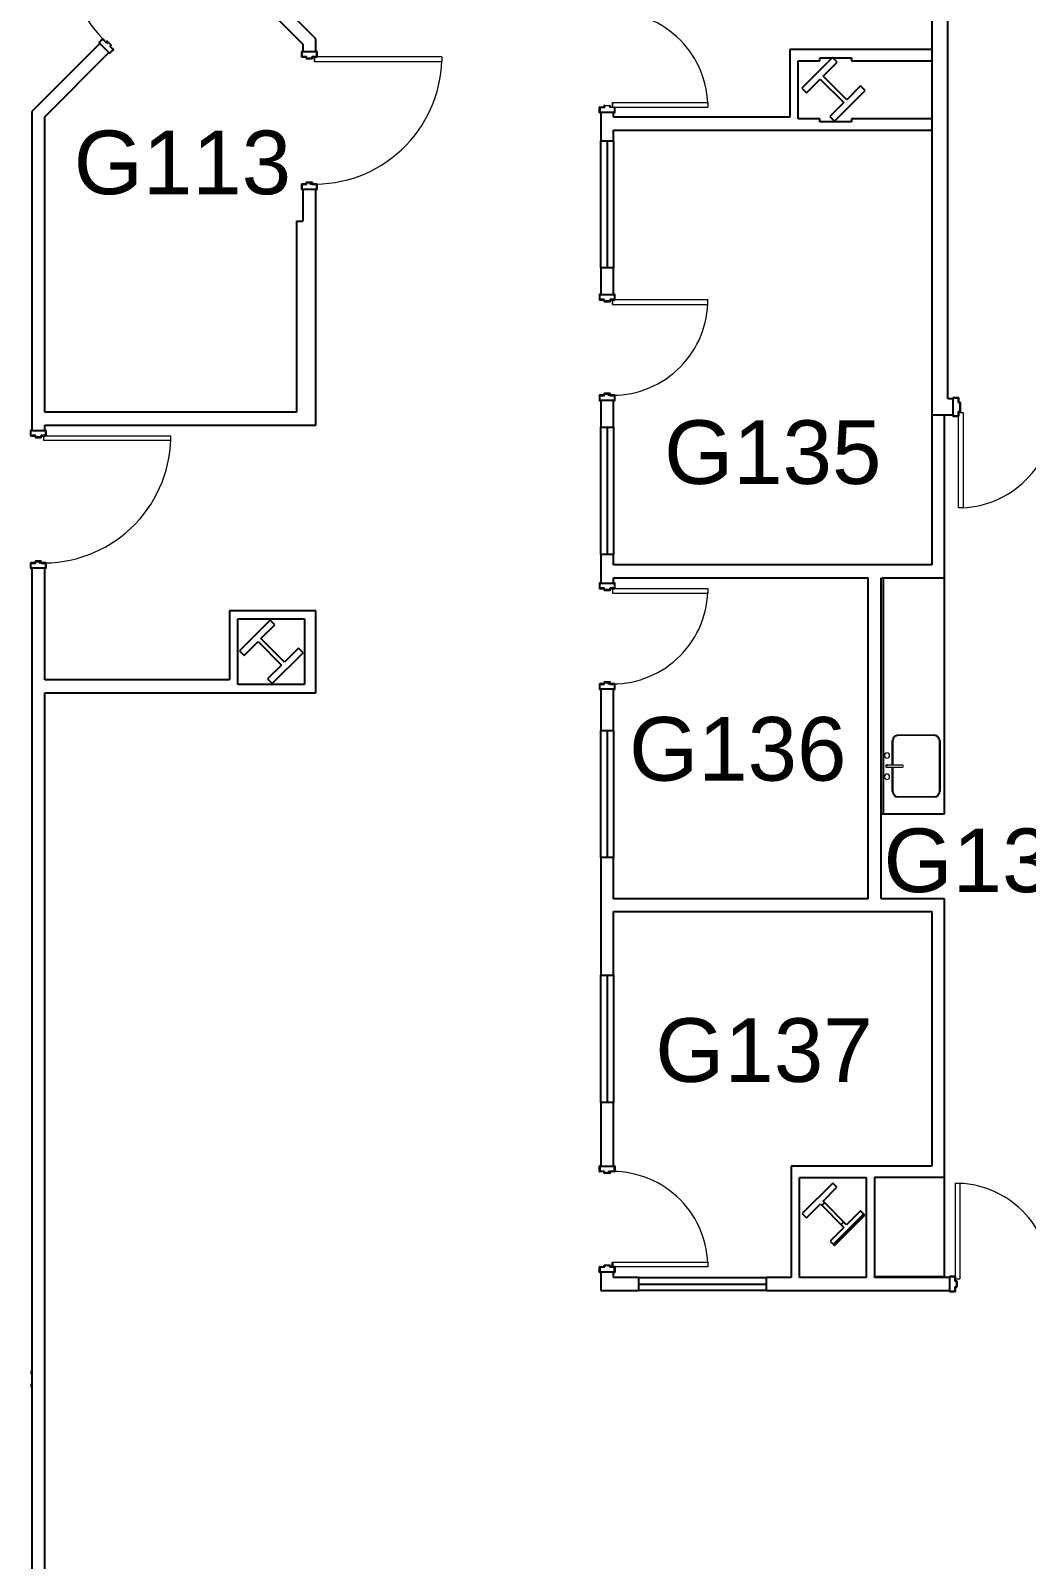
# Model space of a CAD drawing. Header units: inches. Extents: x -115 to 5677, y -261 to 4726.
# Drawn here: x 1817 to 2193, y 1324 to 1900 of the extents above; entities that cross this region are included whole.
import ezdxf

# ---------------------------------------------------------------- set-up
doc = ezdxf.new("R2010")
doc.units = ezdxf.units.IN
doc.header["$LTSCALE"] = 96
doc.header["$MEASUREMENT"] = 0
for name, color, linetype in [('A-ANNO-ROOM', 4, 'CONTINUOUS'), ('A-COLS', 5, 'CONTINUOUS'), ('A-DOOR', 2, 'CONTINUOUS'), ('A-FLOR-CASE', 3, 'CONTINUOUS'), ('A-GLAZ', 2, 'CONTINUOUS'), ('A-GLAZ-SILL', 1, 'CONTINUOUS'), ('A-WALL-FULL', 6, 'CONTINUOUS')]:
    doc.layers.add(name, color=color, linetype=linetype)
for name, color, linetype, lineweight in [('A-DOOR-2', 1, 'CONTINUOUS', 20), ('A-DOOR-3', 1, 'CONTINUOUS', 30), ('I-WALL-2', 2, 'CONTINUOUS', 50), ('P-FIXT', 6, 'CONTINUOUS', 9)]:
    doc.layers.add(name, color=color, linetype=linetype, lineweight=lineweight)
doc.styles.add('ARIAL', font='arial.ttf')

# ---------------------------------------------------------------- blocks, each defined once
blk = doc.blocks.new('Tall Cabinet-Double Door_Horiz Pulls - Tall Cabinet Pantry - 37_-12742897-ABSWR_AR_GL')
at = {"layer": 'A-FLOR-CASE'}
for p, q in [((19.39, 0), (-17.92, 0)), ((-17.92, 0), (-17.92, -26.5)), ((19.39, -26.5), (19.39, 0)), ((-17.92, -26.5), (19.39, -26.5))]:
    blk.add_line(p, q, dxfattribs=at)
blk = doc.blocks.new('Counter Top - 24_ Depth-5003581-ABSWR_AR_GL')
at = {"layer": 'A-FLOR-CASE'}
for p, q in [((-47.26, -0.44), (-47.26, -24)), ((41.74, -0.75), (-47.26, -0.75)), ((-47.26, -24), (41.74, -24))]:
    blk.add_line(p, q, dxfattribs=at)
blk = doc.blocks.new('Sink_Stainless Steel-Under-Mount - 17_5_ W 23_ D 34_ H-5048313-ABSWR_AR_GL')
at = {"layer": 'P-FIXT'}
for p, q in [((-8.88, 7.59), (0.28, 7.59)), ((0.29, 7.34), (-8.88, 7.34)), ((0.24, 7.09), (0.24, 6.22)), ((0.95, 7.59), (10.12, 7.59)), ((10.12, 7.34), (0.95, 7.34)), ((0.99, 6.22), (0.99, 7.09)), ((-11.13, -8.16), (-11.13, 5.34)), ((-10.88, 5.34), (-10.88, -8.16)), ((12.12, -8.16), (12.12, 5.34)), ((12.37, 5.34), (12.37, -8.16)), ((-8.88, -10.16), (10.12, -10.16)), ((10.12, -10.41), (-8.88, -10.41))]:
    blk.add_line(p, q, dxfattribs=at)
at = {"layer": 'P-FIXT', "flags": 128}
for points in [[(0.24, 9.59), (0.24, 9.59), (0.24, 9.58), (0.24, 9.57), (0.24, 9.56), (0.24, 9.54), (0.24, 9.52), (0.24, 9.49), (0.24, 9.47), (0.24, 9.43), (0.24, 9.39), (0.24, 9.35), (0.24, 9.31), (0.24, 9.26), (0.24, 9.21), (0.24, 9.16), (0.24, 9.1), (0.24, 9.04), (0.24, 8.97), (0.24, 8.9), (0.24, 8.83), (0.24, 8.76), (0.24, 8.69), (0.24, 8.61), (0.24, 8.53), (0.24, 8.44), (0.24, 8.36), (0.24, 8.27), (0.24, 8.18), (0.24, 8.09), (0.24, 8), (0.24, 7.9), (0.24, 7.81), (0.24, 7.71), (0.24, 7.62), (0.24, 7.52), (0.24, 7.42), (0.24, 7.32), (0.24, 7.22), (0.24, 7.12), (0.24, 7.09)], [(0.24, 6.22), (0.24, 6.12), (0.24, 6.02), (0.24, 5.92), (0.24, 5.82), (0.24, 5.72), (0.24, 5.62), (0.24, 5.53), (0.24, 5.43), (0.24, 5.34), (0.24, 5.24), (0.24, 5.15), (0.24, 5.06), (0.24, 4.98), (0.24, 4.89), (0.24, 4.81), (0.24, 4.72), (0.24, 4.65), (0.24, 4.57), (0.24, 4.5), (0.24, 4.42), (0.24, 4.36), (0.24, 4.29), (0.24, 4.23), (0.24, 4.17), (0.24, 4.11), (0.24, 4.06), (0.24, 4.01), (0.24, 3.97), (0.24, 3.93), (0.24, 3.89), (0.24, 3.85), (0.24, 3.82), (0.24, 3.8), (0.24, 3.77), (0.24, 3.75), (0.24, 3.74), (0.24, 3.73), (0.24, 3.72), (0.24, 3.72)], [(0.99, 7.09), (0.99, 7.19), (0.99, 7.29), (0.99, 7.39), (0.99, 7.49), (0.99, 7.59), (0.99, 7.69), (0.99, 7.78), (0.99, 7.88), (0.99, 7.97), (0.99, 8.07), (0.99, 8.16), (0.99, 8.25), (0.99, 8.33), (0.99, 8.42), (0.99, 8.5), (0.99, 8.59), (0.99, 8.66), (0.99, 8.74), (0.99, 8.81), (0.99, 8.89), (0.99, 8.95), (0.99, 9.02), (0.99, 9.08), (0.99, 9.14), (0.99, 9.2), (0.99, 9.25), (0.99, 9.3), (0.99, 9.34), (0.99, 9.38), (0.99, 9.42), (0.99, 9.46), (0.99, 9.49), (0.99, 9.51), (0.99, 9.54), (0.99, 9.56), (0.99, 9.57), (0.99, 9.58), (0.99, 9.59), (0.99, 9.59)], [(0.99, 3.72), (0.99, 3.72), (0.99, 3.73), (0.99, 3.74), (0.99, 3.75), (0.99, 3.77), (0.99, 3.79), (0.99, 3.81), (0.99, 3.84), (0.99, 3.88), (0.99, 3.91), (0.99, 3.96), (0.99, 4), (0.99, 4.05), (0.99, 4.1), (0.99, 4.15), (0.99, 4.21), (0.99, 4.27), (0.99, 4.34), (0.99, 4.41), (0.99, 4.48), (0.99, 4.55), (0.99, 4.62), (0.99, 4.7), (0.99, 4.78), (0.99, 4.87), (0.99, 4.95), (0.99, 5.04), (0.99, 5.13), (0.99, 5.22), (0.99, 5.31), (0.99, 5.41), (0.99, 5.5), (0.99, 5.6), (0.99, 5.69), (0.99, 5.79), (0.99, 5.89), (0.99, 5.99), (0.99, 6.09), (0.99, 6.19), (0.99, 6.22)]]:
    blk.add_lwpolyline(points, dxfattribs=at)
at = {"layer": 'P-FIXT'}
for centre, radius, start, end in [((-8.88, 5.34), 2.25, 90, 180), ((-8.88, 5.34), 2, 90, 180), ((-3.38, 9.59), 1, 0, 180), ((-3.38, 9.59), 1, 180, 0), ((0.62, 9.59), 0.5, 0, 180), ((0.62, 9.59), 0.5, 180, 231.42857), ((0.62, 9.59), 0.375, 90, 240), ((0.62, 9.59), 0.375, 300, 90), ((0.62, 9.59), 0.5, 308.57143, 0), ((4.62, 9.59), 1, 0, 180), ((4.62, 9.59), 1, 180, 0), ((10.12, 5.34), 2.25, 0, 90), ((10.12, 5.34), 2, 360, 90), ((0.62, 3.72), 0.375, 180, 0), ((-8.88, -8.16), 2.25, 180, 270), ((-8.88, -8.16), 2, 180, 270), ((10.12, -8.16), 2.25, 270, 0), ((10.12, -8.16), 2, 270, 0)]:
    blk.add_arc(centre, radius, start, end, dxfattribs=at)

msp = doc.modelspace()

# ---------------------------------------------------------------- hatches: boundary and pattern name
at = {"layer": 'A-COLS'}
h = msp.add_hatch(dxfattribs=at)
h.set_pattern_fill('FP_169', color=256, angle=-135, style=0, pattern_type=2)
h.set_pattern_definition([(45, (-3238.246, -167.171), (-9.503515, 9.503515), []), (45, (-3238.247, -152.77), (-9.503515, 9.503515), [])])
h.paths.add_polyline_path([(2120.68, 1441.95), (2132.14, 1453.41), (2130.54, 1455), (2125.31, 1449.77), (2116.41, 1458.67), (2121.64, 1463.9), (2120.05, 1465.5), (2108.59, 1454.04), (2110.19, 1452.44), (2115.42, 1457.67), (2124.31, 1448.78), (2119.08, 1443.55), (2119.82, 1442.81)], flags=0)

# ---------------------------------------------------------------- linework, layer by layer
for p, q in [((2119.98, 1889.97), (2108.38, 1878.38)), ((2116.47, 1882.97), (2121.72, 1888.23)), ((2121.72, 1888.23), (2119.98, 1889.97)), ((2110.13, 1876.63), (2115.38, 1881.88)), ((2115.38, 1881.88), (2124.26, 1873)), ((2125.35, 1874.09), (2116.47, 1882.97)), ((2108.38, 1878.38), (2110.13, 1876.63)), ((2120.75, 1866), (2132.35, 1877.6)), ((2130.6, 1879.35), (2125.35, 1874.09)), ((2132.35, 1877.6), (2130.6, 1879.35)), ((2124.26, 1873), (2119.01, 1867.75)), ((2119.01, 1867.75), (2120.75, 1866)), ((1907.84, 1677.84), (1896.25, 1666.24)), ((1904.34, 1670.84), (1909.59, 1676.09)), ((1909.59, 1676.09), (1907.84, 1677.84)), ((1897.99, 1664.5), (1903.25, 1669.75)), ((1903.25, 1669.75), (1912.13, 1660.87)), ((1913.22, 1661.96), (1904.34, 1670.84)), ((1918.47, 1667.21), (1913.22, 1661.96)), ((1920.22, 1665.47), (1918.47, 1667.21)), ((1896.25, 1666.24), (1897.99, 1664.5)), ((1912.13, 1660.87), (1906.87, 1655.62)), ((1908.62, 1653.87), (1920.22, 1665.47)), ((1906.87, 1655.62), (1908.62, 1653.87)), ((2120.05, 1465.5), (2108.59, 1454.04)), ((2121.64, 1463.9), (2120.05, 1465.5)), ((2116.41, 1458.67), (2121.64, 1463.9)), ((2108.59, 1454.04), (2110.19, 1452.44)), ((2110.19, 1452.44), (2115.42, 1457.67)), ((2115.42, 1457.67), (2124.31, 1448.78)), ((2125.31, 1449.77), (2116.41, 1458.67)), ((2120.68, 1441.95), (2132.14, 1453.41)), ((2130.54, 1455), (2125.31, 1449.77)), ((2132.14, 1453.41), (2130.54, 1455)), ((2124.31, 1448.78), (2119.08, 1443.55)), ((2119.08, 1443.55), (2120.68, 1441.95))]:
    msp.add_line(p, q, dxfattribs=at)
at = {"layer": 'A-DOOR'}
for p, q in [((1843.27, 1895.67), (1844.59, 1896.99)), ((1843.53, 1895.31), (1843.27, 1895.58)), ((1844.64, 1896.95), (1843.31, 1895.62)), ((1843.31, 1895.62), (1843.58, 1895.36)), ((1843.58, 1895.36), (1843.53, 1895.31)), ((1845.81, 1895.78), (1844.64, 1896.95)), ((1844.68, 1896.99), (1845.85, 1895.82)), ((1845.9, 1895.82), (1846.27, 1896.2)), ((1846.32, 1896.15), (1845.94, 1895.78)), ((1847.82, 1894.65), (1846.32, 1896.15)), ((1846.36, 1896.2), (1847.86, 1894.69)), ((1846.98, 1891.86), (1847.02, 1891.91)), ((1847.24, 1891.6), (1846.98, 1891.86)), ((1847.02, 1891.91), (1847.29, 1891.64)), ((1847.29, 1891.64), (1848.61, 1892.97)), ((1848.66, 1892.93), (1847.33, 1891.6)), ((1847.44, 1894.27), (1847.82, 1894.65)), ((1848.61, 1892.97), (1847.44, 1894.14)), ((1847.86, 1894.6), (1847.49, 1894.23)), ((1847.49, 1894.18), (1848.66, 1893.01)), ((1919.72, 1892.17), (1919.72, 1890.3)), ((1920.15, 1892.24), (1919.78, 1892.24)), ((1919.78, 1890.3), (1919.78, 1892.17)), ((1919.78, 1892.17), (1920.15, 1892.17)), ((1920.15, 1892.17), (1920.15, 1892.24)), ((1925.4, 1892.24), (1925.03, 1892.24)), ((1925.03, 1892.24), (1925.03, 1892.17)), ((1925.03, 1892.17), (1925.4, 1892.17)), ((1925.4, 1892.17), (1925.4, 1890.3)), ((1925.47, 1890.3), (1925.47, 1892.17)), ((1921.44, 1890.3), (1919.78, 1890.3)), ((1919.78, 1890.24), (1921.44, 1890.24)), ((1921.47, 1890.21), (1921.47, 1889.67)), ((1921.53, 1889.67), (1921.53, 1890.21)), ((1923.65, 1889.67), (1921.53, 1889.67)), ((1921.53, 1889.61), (1923.65, 1889.61)), ((1923.65, 1890.21), (1923.65, 1889.67)), ((1923.72, 1889.67), (1923.72, 1890.21)), ((1925.4, 1890.3), (1923.75, 1890.3)), ((1923.75, 1890.24), (1925.4, 1890.24)), ((2032.09, 1869.3), (2032.09, 1871.17)), ((2032.15, 1871.24), (2033.81, 1871.24)), ((2032.15, 1871.17), (2032.15, 1869.3)), ((2033.81, 1871.17), (2032.15, 1871.17)), ((2032.15, 1869.3), (2032.53, 1869.3)), ((2032.53, 1869.24), (2032.15, 1869.24)), ((2032.53, 1869.3), (2032.53, 1869.24)), ((2033.84, 1871.27), (2033.84, 1871.8)), ((2033.9, 1871.8), (2033.9, 1871.27)), ((2037.4, 1869.3), (2037.78, 1869.3)), ((2037.4, 1869.24), (2037.4, 1869.3)), ((2037.78, 1869.24), (2037.4, 1869.24)), ((1919.72, 1842.17), (1919.72, 1840.3)), ((1921.44, 1842.24), (1919.78, 1842.24)), ((1919.78, 1840.3), (1919.78, 1842.17)), ((1919.78, 1842.17), (1921.44, 1842.17)), ((1920.15, 1840.3), (1919.78, 1840.3)), ((1919.78, 1840.24), (1920.15, 1840.24)), ((1920.15, 1840.24), (1920.15, 1840.3)), ((1921.47, 1842.8), (1921.47, 1842.27)), ((1923.65, 1842.86), (1921.53, 1842.86)), ((1921.53, 1842.27), (1921.53, 1842.8)), ((1921.53, 1842.8), (1923.65, 1842.8)), ((1923.65, 1842.8), (1923.65, 1842.27)), ((1923.72, 1842.27), (1923.72, 1842.8)), ((1925.4, 1842.24), (1923.75, 1842.24)), ((1923.75, 1842.17), (1925.4, 1842.17)), ((1925.4, 1840.3), (1925.03, 1840.3)), ((1925.03, 1840.3), (1925.03, 1840.24)), ((1925.03, 1840.24), (1925.4, 1840.24)), ((1925.4, 1842.17), (1925.4, 1840.3)), ((1925.47, 1840.3), (1925.47, 1842.17)), ((2032.09, 1800.55), (2032.09, 1798.67)), ((2032.53, 1800.61), (2032.15, 1800.61)), ((2032.15, 1798.67), (2032.15, 1800.55)), ((2032.15, 1800.55), (2032.53, 1800.55)), ((2032.53, 1800.55), (2032.53, 1800.61)), ((2037.78, 1800.61), (2037.4, 1800.61)), ((2037.4, 1800.61), (2037.4, 1800.55)), ((2037.4, 1800.55), (2037.78, 1800.55)), ((2037.78, 1800.55), (2037.78, 1798.67)), ((2037.84, 1798.67), (2037.84, 1800.55)), ((2033.81, 1798.67), (2032.15, 1798.67)), ((2032.15, 1798.61), (2033.81, 1798.61)), ((2033.84, 1798.58), (2033.84, 1798.05)), ((2033.9, 1798.05), (2033.9, 1798.58)), ((2036.03, 1798.05), (2033.9, 1798.05)), ((2033.9, 1797.99), (2036.03, 1797.99)), ((2036.03, 1798.58), (2036.03, 1798.05)), ((2036.09, 1798.05), (2036.09, 1798.58)), ((2037.78, 1798.67), (2036.12, 1798.67)), ((2036.12, 1798.61), (2037.78, 1798.61)), ((2032.09, 1762.55), (2032.09, 1760.67)), ((2033.81, 1762.61), (2032.15, 1762.61)), ((2032.15, 1760.67), (2032.15, 1762.55)), ((2032.15, 1762.55), (2033.81, 1762.55)), ((2032.53, 1760.67), (2032.15, 1760.67)), ((2032.15, 1760.61), (2032.53, 1760.61)), ((2032.53, 1760.61), (2032.53, 1760.67)), ((2033.84, 1763.17), (2033.84, 1762.64)), ((2036.03, 1763.24), (2033.9, 1763.24)), ((2033.9, 1762.64), (2033.9, 1763.17)), ((2033.9, 1763.17), (2036.03, 1763.17)), ((2036.03, 1763.17), (2036.03, 1762.64)), ((2036.09, 1762.64), (2036.09, 1763.17)), ((2037.78, 1762.61), (2036.12, 1762.61)), ((2036.12, 1762.55), (2037.78, 1762.55)), ((2037.78, 1760.67), (2037.4, 1760.67)), ((2037.4, 1760.67), (2037.4, 1760.61)), ((2037.4, 1760.61), (2037.78, 1760.61)), ((2037.78, 1762.55), (2037.78, 1760.67)), ((2037.84, 1760.67), (2037.84, 1762.55)), ((2165.53, 1761.24), (2165.53, 1761.61)), ((2165.59, 1761.24), (2165.53, 1761.24)), ((2165.59, 1761.67), (2167.47, 1761.67)), ((2165.59, 1761.61), (2165.59, 1761.24)), ((2167.47, 1761.61), (2165.59, 1761.61)), ((2167.47, 1759.96), (2167.47, 1761.61)), ((2167.53, 1761.61), (2167.53, 1759.96)), ((2167.56, 1759.92), (2168.09, 1759.92)), ((2168.09, 1759.86), (2167.56, 1759.86)), ((2168.09, 1756.49), (2168.09, 1759.86)), ((2168.15, 1759.86), (2168.15, 1756.49)), ((2165.53, 1755.11), (2165.59, 1755.11)), ((2165.53, 1754.74), (2165.53, 1755.11)), ((2165.59, 1755.11), (2165.59, 1754.74)), ((2165.59, 1754.74), (2167.47, 1754.74)), ((2167.47, 1754.67), (2165.59, 1754.67)), ((2167.47, 1754.74), (2167.47, 1756.39)), ((2167.53, 1756.39), (2167.53, 1754.74)), ((2167.56, 1756.49), (2168.09, 1756.49)), ((2168.09, 1756.42), (2167.56, 1756.42)), ((1817.47, 1749.3), (1817.47, 1747.42)), ((1817.9, 1749.36), (1817.53, 1749.36)), ((1817.53, 1747.42), (1817.53, 1749.3)), ((1817.53, 1749.3), (1817.9, 1749.3)), ((1819.19, 1747.42), (1817.53, 1747.42)), ((1817.53, 1747.36), (1819.19, 1747.36)), ((1817.9, 1749.3), (1817.9, 1749.36)), ((1819.22, 1747.33), (1819.22, 1746.8)), ((1819.28, 1746.8), (1819.28, 1747.33)), ((1821.4, 1747.33), (1821.4, 1746.8)), ((1821.47, 1746.8), (1821.47, 1747.33)), ((1823.15, 1747.42), (1821.5, 1747.42)), ((1821.5, 1747.36), (1823.15, 1747.36)), ((1823.15, 1749.36), (1822.78, 1749.36)), ((1822.78, 1749.36), (1822.78, 1749.3)), ((1822.78, 1749.3), (1823.15, 1749.3)), ((1823.15, 1749.3), (1823.15, 1747.42)), ((1823.22, 1747.42), (1823.22, 1749.3)), ((1821.4, 1746.8), (1819.28, 1746.8)), ((1819.28, 1746.74), (1821.4, 1746.74)), ((1817.47, 1699.3), (1817.47, 1697.42)), ((1819.19, 1699.36), (1817.53, 1699.36)), ((1817.53, 1697.42), (1817.53, 1699.3)), ((1817.53, 1699.3), (1819.19, 1699.3)), ((1817.9, 1697.42), (1817.53, 1697.42)), ((1817.53, 1697.36), (1817.9, 1697.36)), ((1817.9, 1697.36), (1817.9, 1697.42)), ((1819.22, 1699.92), (1819.22, 1699.39)), ((1821.4, 1699.99), (1819.28, 1699.99)), ((1819.28, 1699.39), (1819.28, 1699.92)), ((1819.28, 1699.92), (1821.4, 1699.92)), ((1821.4, 1699.92), (1821.4, 1699.39)), ((1821.47, 1699.39), (1821.47, 1699.92)), ((1823.15, 1699.36), (1821.5, 1699.36)), ((1821.5, 1699.3), (1823.15, 1699.3)), ((1823.15, 1697.42), (1822.78, 1697.42)), ((1822.78, 1697.42), (1822.78, 1697.36)), ((1822.78, 1697.36), (1823.15, 1697.36)), ((1823.15, 1699.3), (1823.15, 1697.42)), ((1823.22, 1697.42), (1823.22, 1699.3)), ((2032.09, 1691.67), (2032.09, 1689.8)), ((2032.53, 1691.74), (2032.15, 1691.74)), ((2032.15, 1689.8), (2032.15, 1691.67)), ((2032.15, 1691.67), (2032.53, 1691.67)), ((2033.81, 1689.8), (2032.15, 1689.8)), ((2032.15, 1689.74), (2033.81, 1689.74)), ((2032.53, 1691.67), (2032.53, 1691.74)), ((2033.84, 1689.71), (2033.84, 1689.17)), ((2033.9, 1689.17), (2033.9, 1689.71)), ((2036.03, 1689.71), (2036.03, 1689.17)), ((2036.09, 1689.17), (2036.09, 1689.71)), ((2037.78, 1689.8), (2036.12, 1689.8)), ((2036.12, 1689.74), (2037.78, 1689.74)), ((2037.78, 1691.74), (2037.4, 1691.74)), ((2037.4, 1691.74), (2037.4, 1691.67)), ((2037.4, 1691.67), (2037.78, 1691.67)), ((2037.78, 1691.67), (2037.78, 1689.8)), ((2037.84, 1689.8), (2037.84, 1691.67)), ((2036.03, 1689.17), (2033.9, 1689.17)), ((2033.9, 1689.11), (2036.03, 1689.11)), ((2032.09, 1653.67), (2032.09, 1651.8)), ((2033.81, 1653.74), (2032.15, 1653.74)), ((2032.15, 1651.8), (2032.15, 1653.67)), ((2032.15, 1653.67), (2033.81, 1653.67)), ((2032.53, 1651.8), (2032.15, 1651.8)), ((2032.15, 1651.74), (2032.53, 1651.74)), ((2032.53, 1651.74), (2032.53, 1651.8)), ((2033.84, 1654.3), (2033.84, 1653.77)), ((2036.03, 1654.36), (2033.9, 1654.36)), ((2033.9, 1653.77), (2033.9, 1654.3)), ((2033.9, 1654.3), (2036.03, 1654.3)), ((2036.03, 1654.3), (2036.03, 1653.77)), ((2036.09, 1653.77), (2036.09, 1654.3)), ((2037.78, 1653.74), (2036.12, 1653.74)), ((2036.12, 1653.67), (2037.78, 1653.67)), ((2037.78, 1651.8), (2037.4, 1651.8)), ((2037.4, 1651.8), (2037.4, 1651.74)), ((2037.4, 1651.74), (2037.78, 1651.74)), ((2037.78, 1653.67), (2037.78, 1651.8)), ((2037.84, 1651.8), (2037.84, 1653.67)), ((2032.09, 1469.92), (2032.09, 1471.8)), ((2032.15, 1471.86), (2032.53, 1471.86)), ((2032.15, 1471.8), (2032.15, 1469.92)), ((2032.53, 1471.8), (2032.15, 1471.8)), ((2032.53, 1471.86), (2032.53, 1471.8)), ((2037.4, 1471.86), (2037.78, 1471.86)), ((2037.4, 1471.8), (2037.4, 1471.86)), ((2037.78, 1471.8), (2037.4, 1471.8)), ((2037.78, 1469.92), (2037.78, 1471.8)), ((2037.84, 1471.8), (2037.84, 1469.92)), ((2032.15, 1469.92), (2033.81, 1469.92)), ((2033.81, 1469.86), (2032.15, 1469.86)), ((2033.84, 1469.3), (2033.84, 1469.83)), ((2033.9, 1469.83), (2033.9, 1469.3)), ((2033.9, 1469.3), (2036.03, 1469.3)), ((2036.03, 1469.24), (2033.9, 1469.24)), ((2036.03, 1469.3), (2036.03, 1469.83)), ((2036.09, 1469.83), (2036.09, 1469.3)), ((2036.12, 1469.92), (2037.78, 1469.92)), ((2037.78, 1469.86), (2036.12, 1469.86)), ((2032.09, 1431.92), (2032.09, 1433.8)), ((2032.15, 1433.86), (2033.81, 1433.86)), ((2032.15, 1433.8), (2032.15, 1431.92)), ((2033.81, 1433.8), (2032.15, 1433.8)), ((2032.15, 1431.92), (2032.53, 1431.92)), ((2032.53, 1431.86), (2032.15, 1431.86)), ((2032.53, 1431.92), (2032.53, 1431.86)), ((2033.84, 1433.89), (2033.84, 1434.42)), ((2033.9, 1434.49), (2036.03, 1434.49)), ((2033.9, 1434.42), (2033.9, 1433.89)), ((2036.03, 1434.42), (2033.9, 1434.42)), ((2036.03, 1433.89), (2036.03, 1434.42)), ((2036.09, 1434.42), (2036.09, 1433.89)), ((2036.12, 1433.86), (2037.78, 1433.86)), ((2037.78, 1433.8), (2036.12, 1433.8)), ((2037.4, 1431.92), (2037.78, 1431.92)), ((2037.4, 1431.86), (2037.4, 1431.92)), ((2037.78, 1431.86), (2037.4, 1431.86)), ((2037.78, 1431.92), (2037.78, 1433.8)), ((2037.84, 1433.8), (2037.84, 1431.92)), ((2164.28, 1430.24), (2164.28, 1429.86)), ((2166.22, 1430.3), (2164.34, 1430.3)), ((2164.34, 1429.86), (2164.34, 1430.24)), ((2164.34, 1430.24), (2166.22, 1430.24)), ((2166.22, 1430.24), (2166.22, 1428.58)), ((2166.28, 1428.58), (2166.28, 1430.24)), ((2164.28, 1429.86), (2164.34, 1429.86)), ((2164.34, 1424.99), (2164.28, 1424.99)), ((2164.28, 1424.99), (2164.28, 1424.61)), ((2164.34, 1424.61), (2164.34, 1424.99)), ((2166.22, 1424.61), (2164.34, 1424.61)), ((2164.34, 1424.55), (2166.22, 1424.55)), ((2166.22, 1426.27), (2166.22, 1424.61)), ((2166.28, 1424.61), (2166.28, 1426.27)), ((2166.84, 1428.55), (2166.31, 1428.55)), ((2166.31, 1428.49), (2166.84, 1428.49)), ((2166.84, 1426.36), (2166.31, 1426.36)), ((2166.31, 1426.3), (2166.84, 1426.3)), ((2166.84, 1428.49), (2166.84, 1426.36)), ((2166.9, 1426.36), (2166.9, 1428.49))]:
    msp.add_line(p, q, dxfattribs=at)
at = {"layer": 'A-DOOR', "lineweight": 9}
for p, q in [((1924.59, 1890.24), (1924.59, 1888.49)), ((1924.59, 1888.49), (1924.59, 1890.24)), ((1924.59, 1888.49), (1972.59, 1888.49)), ((1972.59, 1890.24), (1925.4, 1890.24)), ((1972.59, 1890.24), (1972.59, 1888.49)), ((2033.9, 1871.86), (2036.03, 1871.86)), ((2036.03, 1871.8), (2033.9, 1871.8)), ((2036.03, 1871.27), (2036.03, 1871.8)), ((2036.09, 1871.8), (2036.09, 1871.27)), ((2036.12, 1871.24), (2037.78, 1871.24)), ((2037.78, 1871.17), (2036.12, 1871.17)), ((2036.97, 1872.99), (2072.97, 1872.99)), ((2036.97, 1871.24), (2036.97, 1872.99)), ((2036.97, 1872.99), (2036.97, 1871.24)), ((2037.78, 1871.24), (2072.97, 1871.24)), ((2037.78, 1869.3), (2037.78, 1871.17)), ((2037.84, 1871.17), (2037.84, 1869.3)), ((2072.97, 1872.99), (2072.97, 1871.24)), ((2036.97, 1798.61), (2036.97, 1796.86)), ((2036.97, 1796.86), (2036.97, 1798.61)), ((2036.97, 1796.86), (2072.97, 1796.86)), ((2072.97, 1798.61), (2037.78, 1798.61)), ((2072.97, 1796.86), (2072.97, 1798.61)), ((2167.53, 1756.17), (2169.28, 1756.17)), ((2167.53, 1720.17), (2167.53, 1754.74)), ((2169.28, 1756.17), (2169.28, 1720.17)), ((1822.34, 1747.36), (1822.34, 1745.61)), ((1823.15, 1747.36), (1870.34, 1747.36)), ((1870.34, 1745.61), (1870.34, 1747.36)), ((1870.34, 1745.61), (1822.34, 1745.61)), ((2169.28, 1720.17), (2167.53, 1720.17)), ((2036.97, 1689.74), (2036.97, 1687.99)), ((2037.78, 1689.74), (2072.97, 1689.74)), ((2072.97, 1689.74), (2072.97, 1687.99)), ((2036.97, 1687.99), (2072.97, 1687.99)), ((2166.28, 1465.42), (2166.28, 1430.24)), ((2166.28, 1465.42), (2168.03, 1465.42)), ((2168.03, 1465.42), (2168.03, 1429.42)), ((2036.97, 1435.61), (2072.97, 1435.61)), ((2072.97, 1433.86), (2037.78, 1433.86)), ((2072.97, 1435.61), (2072.97, 1433.86)), ((2166.28, 1429.42), (2168.03, 1429.42))]:
    msp.add_line(p, q, dxfattribs=at)
for centre, radius, start, end in [((1879.2, 1930.36), 48, 136.58937, 227.08937), ((2036.97, 1871.24), 36, 2.28631, 92.78631), ((1924.59, 1890.24), 48, 267.91063, 358.41063), ((2036.03, 1871.8), 0.0625, 0, 90), ((2036.12, 1871.27), 0.0938, 180, 270), ((2036.12, 1871.27), 0.0312, 180, 270), ((2037.78, 1871.17), 0.0625, 0, 90), ((2036.97, 1798.61), 36, 267.21369, 357.71369), ((2167.53, 1756.17), 36, 272.28631, 2.78631), ((1822.34, 1747.36), 48, 267.91063, 358.41063), ((2036.97, 1689.74), 36, 267.21369, 357.71369), ((2036.97, 1433.86), 36, 2.28631, 92.78631), ((2166.28, 1429.42), 36, 357.21369, 87.71369)]:
    msp.add_arc(centre, radius, start, end, dxfattribs=at)
at = {"layer": 'A-DOOR'}
for centre, radius, start, end in [((1843.31, 1895.62), 0.0625, 135, 225), ((1844.64, 1896.95), 0.0625, 45, 135), ((1845.87, 1895.84), 0.0938, 225, 315), ((1845.87, 1895.84), 0.0313, 225, 315), ((1846.32, 1896.15), 0.0625, 45, 135), ((1847.29, 1891.64), 0.0625, 225, 315), ((1847.51, 1894.21), 0.0937, 135, 225), ((1847.51, 1894.21), 0.0313, 135, 225), ((1847.82, 1894.65), 0.0625, 315, 45), ((1848.61, 1892.97), 0.0625, 315, 45), ((1919.78, 1892.17), 0.0625, 90, 180), ((1925.4, 1892.17), 0.0625, 0, 90), ((1919.78, 1890.3), 0.0625, 180, 270), ((1921.44, 1890.21), 0.0938, 0, 90), ((1921.44, 1890.21), 0.0312, 0, 90), ((1921.53, 1889.67), 0.0625, 180, 270), ((1923.75, 1890.21), 0.0938, 90, 180), ((1923.65, 1889.67), 0.0625, 270, 0), ((1923.75, 1890.21), 0.0313, 90, 180), ((1925.4, 1890.3), 0.0625, 270, 0), ((2032.15, 1871.17), 0.0625, 90, 180), ((2032.15, 1869.3), 0.0625, 180, 270), ((2033.81, 1871.27), 0.0312, 270, 0), ((2033.81, 1871.27), 0.0938, 270, 0), ((2033.9, 1871.8), 0.0625, 90, 180), ((2037.78, 1869.3), 0.0625, 270, 0), ((1919.78, 1842.17), 0.0625, 90, 180), ((1919.78, 1840.3), 0.0625, 180, 270), ((1921.44, 1842.27), 0.0313, 270, 0), ((1921.44, 1842.27), 0.0938, 270, 0), ((1921.53, 1842.8), 0.0625, 90, 180), ((1923.65, 1842.8), 0.0625, 0, 90), ((1923.75, 1842.27), 0.0937, 180, 270), ((1923.75, 1842.27), 0.0313, 180, 270), ((1925.4, 1842.17), 0.0625, 0, 90), ((1925.4, 1840.3), 0.0625, 270, 0), ((2032.15, 1800.55), 0.0625, 90, 180), ((2037.78, 1800.55), 0.0625, 0, 90), ((2032.15, 1798.67), 0.0625, 180, 270), ((2033.81, 1798.58), 0.0938, 0, 90), ((2033.81, 1798.58), 0.0312, 0, 90), ((2033.9, 1798.05), 0.0625, 180, 270), ((2036.12, 1798.58), 0.0938, 90, 180), ((2036.03, 1798.05), 0.0625, 270, 0), ((2036.12, 1798.58), 0.0312, 90, 180), ((2037.78, 1798.67), 0.0625, 270, 0), ((2032.15, 1762.55), 0.0625, 90, 180), ((2032.15, 1760.67), 0.0625, 180, 270), ((2033.81, 1762.64), 0.0313, 270, 0), ((2033.81, 1762.64), 0.0938, 270, 0), ((2033.9, 1763.17), 0.0625, 90, 180), ((2036.03, 1763.17), 0.0625, 0, 90), ((2036.12, 1762.64), 0.0937, 180, 270), ((2036.12, 1762.64), 0.0313, 180, 270), ((2037.78, 1762.55), 0.0625, 0, 90), ((2037.78, 1760.67), 0.0625, 270, 0), ((2165.59, 1761.61), 0.0625, 90, 180), ((2167.47, 1761.61), 0.0625, 0, 90), ((2167.56, 1759.96), 0.0938, 180, 270), ((2167.56, 1759.96), 0.0312, 180, 270), ((2168.09, 1759.86), 0.0625, 0, 90), ((2165.59, 1754.74), 0.0625, 180, 270), ((2167.56, 1756.39), 0.0938, 90, 180), ((2167.47, 1754.74), 0.0625, 270, 0), ((2167.56, 1756.39), 0.0312, 90, 180), ((2168.09, 1756.49), 0.0625, 270, 0), ((1817.53, 1749.3), 0.0625, 90, 180), ((1817.53, 1747.42), 0.0625, 180, 270), ((1819.19, 1747.33), 0.0938, 0, 90), ((1819.19, 1747.33), 0.0312, 0, 90), ((1821.5, 1747.33), 0.0938, 90, 180), ((1821.5, 1747.33), 0.0313, 90, 180), ((1823.15, 1749.3), 0.0625, 0, 90), ((1823.15, 1747.42), 0.0625, 270, 0), ((1819.28, 1746.8), 0.0625, 180, 270), ((1821.4, 1746.8), 0.0625, 270, 0), ((1817.53, 1699.3), 0.0625, 90, 180), ((1817.53, 1697.42), 0.0625, 180, 270), ((1819.19, 1699.39), 0.0313, 270, 0), ((1819.19, 1699.39), 0.0938, 270, 0), ((1819.28, 1699.92), 0.0625, 90, 180), ((1821.4, 1699.92), 0.0625, 0, 90), ((1821.5, 1699.39), 0.0937, 180, 270), ((1821.5, 1699.39), 0.0313, 180, 270), ((1823.15, 1699.3), 0.0625, 0, 90), ((1823.15, 1697.42), 0.0625, 270, 0), ((2032.15, 1691.67), 0.0625, 90, 180), ((2032.15, 1689.8), 0.0625, 180, 270), ((2033.81, 1689.71), 0.0938, 0, 90), ((2033.81, 1689.71), 0.0312, 0, 90), ((2036.12, 1689.71), 0.0938, 90, 180), ((2036.12, 1689.71), 0.0312, 90, 180), ((2037.78, 1691.67), 0.0625, 0, 90), ((2037.78, 1689.8), 0.0625, 270, 0), ((2033.9, 1689.17), 0.0625, 180, 270), ((2036.03, 1689.17), 0.0625, 270, 0), ((2032.15, 1653.67), 0.0625, 90, 180), ((2032.15, 1651.8), 0.0625, 180, 270), ((2033.81, 1653.77), 0.0313, 270, 0), ((2033.81, 1653.77), 0.0938, 270, 0), ((2033.9, 1654.3), 0.0625, 90, 180), ((2036.03, 1654.3), 0.0625, 0, 90), ((2036.12, 1653.77), 0.0937, 180, 270), ((2036.12, 1653.77), 0.0313, 180, 270), ((2037.78, 1653.67), 0.0625, 0, 90), ((2037.78, 1651.8), 0.0625, 270, 0), ((2032.15, 1471.8), 0.0625, 90, 180), ((2037.78, 1471.8), 0.0625, 0, 90), ((2032.15, 1469.92), 0.0625, 180, 270), ((2033.81, 1469.83), 0.0938, 0, 90), ((2033.81, 1469.83), 0.0313, 0, 90), ((2033.9, 1469.3), 0.0625, 180, 270), ((2036.12, 1469.83), 0.0938, 90, 180), ((2036.03, 1469.3), 0.0625, 270, 0), ((2036.12, 1469.83), 0.0313, 90, 180), ((2037.78, 1469.92), 0.0625, 270, 0), ((2032.15, 1433.8), 0.0625, 90, 180), ((2032.15, 1431.92), 0.0625, 180, 270), ((2033.81, 1433.89), 0.0312, 270, 0), ((2033.81, 1433.89), 0.0938, 270, 0), ((2033.9, 1434.42), 0.0625, 90, 180), ((2036.03, 1434.42), 0.0625, 0, 90), ((2036.12, 1433.89), 0.0938, 180, 270), ((2036.12, 1433.89), 0.0312, 180, 270), ((2037.78, 1433.8), 0.0625, 0, 90), ((2037.78, 1431.92), 0.0625, 270, 0), ((2164.34, 1430.24), 0.0625, 90, 180), ((2166.22, 1430.24), 0.0625, 0, 90), ((2164.34, 1424.61), 0.0625, 180, 270), ((2166.31, 1428.58), 0.0938, 180, 270), ((2166.31, 1426.27), 0.0938, 90, 180), ((2166.22, 1424.61), 0.0625, 270, 0), ((2166.31, 1428.58), 0.0312, 180, 270), ((2166.31, 1426.27), 0.0312, 90, 180), ((2166.84, 1428.49), 0.0625, 0, 90), ((2166.84, 1426.36), 0.0625, 270, 0)]:
    msp.add_arc(centre, radius, start, end, dxfattribs=at)
at = {"layer": 'A-DOOR-2'}
msp.add_line((2036.97, 1433.86), (2036.97, 1435.61), dxfattribs=at)
at = {"layer": 'A-DOOR-3'}
msp.add_line((2036.97, 1435.61), (2036.97, 1433.86), dxfattribs=at)
at = {"layer": 'A-GLAZ'}
for points in [[(2034.97, 1858.61), (2034.97, 1810.61)], [(2034.97, 1750.61), (2034.97, 1702.61)], [(2034.97, 1636.24), (2034.97, 1588.24)], [(2034.97, 1543.86), (2034.97, 1495.86)], [(2046.9, 1427.42), (2094.9, 1427.42)]]:
    msp.add_lwpolyline(points, dxfattribs=at)
at = {"layer": 'A-GLAZ-SILL'}
for p, q in [((2032.53, 1810.61), (2032.53, 1858.61)), ((2037.4, 1858.61), (2037.4, 1810.61)), ((2032.53, 1702.61), (2032.53, 1750.61)), ((2037.4, 1750.61), (2037.4, 1702.61)), ((2032.53, 1588.24), (2032.53, 1636.24)), ((2037.4, 1636.24), (2037.4, 1588.24)), ((2032.53, 1495.86), (2032.53, 1543.86)), ((2037.4, 1543.86), (2037.4, 1495.86)), ((2046.9, 1429.86), (2094.9, 1429.86)), ((2094.9, 1424.99), (2046.9, 1424.99))]:
    msp.add_line(p, q, dxfattribs=at)
at = {"layer": 'A-WALL-FULL'}
for p, q in [((2163.53, 1761.24), (2163.53, 1979.78)), ((2157.4, 1977.24), (2157.4, 1698.61)), ((1925.03, 1897.08), (1888.61, 1933.5)), ((1885.16, 1930.05), (1920.15, 1895.06)), ((1925.03, 1892.24), (1925.03, 1897.08)), ((1843.53, 1895.31), (1817.9, 1869.68)), ((1822.78, 1867.66), (1846.98, 1891.86)), ((1846.98, 1891.86), (1843.53, 1895.31)), ((1920.15, 1895.06), (1920.15, 1892.24)), ((1920.15, 1892.24), (1925.03, 1892.24)), ((2157.4, 1892.99), (2103.9, 1892.99)), ((2103.9, 1892.99), (2103.9, 1867.49)), ((2107.03, 1866.86), (2107.03, 1888.74)), ((2107.03, 1888.74), (2115.15, 1888.74)), ((2115.15, 1888.74), (2115.15, 1889.86)), ((2115.15, 1889.86), (2119.86, 1889.86)), ((2120.09, 1889.86), (2127.15, 1889.86)), ((2127.15, 1889.86), (2127.15, 1888.74)), ((2127.15, 1888.74), (2157.4, 1888.74)), ((1817.9, 1869.68), (1817.9, 1749.36)), ((2032.53, 1869.24), (2032.53, 1858.61)), ((2037.4, 1869.24), (2032.53, 1869.24)), ((2037.4, 1867.49), (2037.4, 1869.24)), ((1822.78, 1756.24), (1822.78, 1867.66)), ((2103.9, 1867.49), (2037.4, 1867.49)), ((2037.4, 1858.61), (2037.4, 1862.61)), ((2037.4, 1862.61), (2103.9, 1862.61)), ((2103.9, 1862.61), (2127.15, 1862.61)), ((2115.15, 1866.86), (2107.03, 1866.86)), ((2115.15, 1865.74), (2115.15, 1866.86)), ((2127.15, 1865.74), (2115.15, 1865.74)), ((2157.4, 1866.86), (2127.15, 1866.86)), ((2127.15, 1866.86), (2127.15, 1865.74)), ((2127.15, 1862.61), (2157.4, 1862.61)), ((2032.53, 1858.61), (2037.4, 1858.61)), ((1925.03, 1840.24), (1920.15, 1840.24)), ((1920.15, 1840.24), (1920.15, 1828.24)), ((1925.03, 1751.36), (1925.03, 1840.24)), ((1917.78, 1828.24), (1917.78, 1756.24)), ((1917.78, 1828.24), (1920.15, 1828.24)), ((2032.53, 1810.61), (2032.53, 1800.61)), ((2037.4, 1810.61), (2032.53, 1810.61)), ((2037.4, 1800.61), (2037.4, 1810.61)), ((2032.53, 1800.61), (2037.4, 1800.61)), ((2032.53, 1760.61), (2032.53, 1750.61)), ((2037.4, 1760.61), (2032.53, 1760.61)), ((2037.4, 1750.61), (2037.4, 1760.61)), ((2165.53, 1761.24), (2163.53, 1761.24)), ((2165.53, 1755.11), (2165.53, 1761.24)), ((1917.78, 1756.24), (1822.78, 1756.24)), ((2165.53, 1755.11), (2157.4, 1755.11)), ((2162.28, 1693.74), (2162.28, 1755.11)), ((1817.9, 1749.36), (1822.78, 1749.36)), ((1822.78, 1749.36), (1822.78, 1751.36)), ((1822.78, 1751.36), (1925.03, 1751.36)), ((2032.53, 1750.61), (2037.4, 1750.61)), ((2032.53, 1702.61), (2032.53, 1691.74)), ((2037.4, 1702.61), (2032.53, 1702.61)), ((2037.4, 1698.61), (2037.4, 1702.61)), ((1817.9, 1697.36), (1817.9, 1280.11)), ((1822.78, 1697.36), (1817.9, 1697.36)), ((1822.78, 1655.24), (1822.78, 1697.36)), ((2157.4, 1698.61), (2037.4, 1698.61)), ((2032.53, 1691.74), (2037.4, 1691.74)), ((2037.4, 1691.74), (2037.4, 1693.74)), ((2037.4, 1693.74), (2133.4, 1693.74)), ((2133.4, 1572.74), (2133.4, 1693.74)), ((2138.28, 1572.74), (2138.28, 1693.74)), ((2138.72, 1693.74), (2162.28, 1693.74)), ((1925.03, 1681.36), (1892.53, 1681.36)), ((1892.53, 1681.36), (1892.53, 1655.24)), ((1895.65, 1678.24), (1920.78, 1678.24)), ((1895.65, 1653.49), (1895.65, 1678.24)), ((1920.78, 1678.24), (1920.78, 1653.49)), ((1925.03, 1650.36), (1925.03, 1681.36)), ((1892.53, 1655.24), (1822.78, 1655.24)), ((1822.78, 1280.11), (1822.78, 1650.36)), ((1822.78, 1650.36), (1925.03, 1650.36)), ((1920.78, 1653.49), (1895.65, 1653.49)), ((2032.53, 1651.74), (2032.53, 1636.24)), ((2037.4, 1651.74), (2032.53, 1651.74)), ((2037.4, 1636.24), (2037.4, 1651.74)), ((2032.53, 1636.24), (2037.4, 1636.24)), ((2032.53, 1588.24), (2032.53, 1543.86)), ((2037.4, 1588.24), (2032.53, 1588.24)), ((2037.4, 1572.74), (2037.4, 1588.24)), ((2133.4, 1572.74), (2037.4, 1572.74)), ((2162.28, 1572.74), (2138.28, 1572.74)), ((2162.28, 1467.61), (2162.28, 1572.74)), ((2037.4, 1543.86), (2037.4, 1567.86)), ((2037.4, 1567.86), (2157.4, 1567.86)), ((2157.4, 1567.86), (2157.4, 1471.86)), ((2032.53, 1543.86), (2037.4, 1543.86)), ((2032.53, 1495.86), (2032.53, 1471.86)), ((2037.4, 1495.86), (2032.53, 1495.86)), ((2037.4, 1471.86), (2037.4, 1495.86)), ((2032.53, 1471.86), (2037.4, 1471.86)), ((2104.4, 1471.86), (2104.4, 1429.86)), ((2157.4, 1471.86), (2104.4, 1471.86)), ((2107.53, 1429.86), (2107.53, 1467.61)), ((2107.53, 1467.61), (2132.65, 1467.61)), ((2132.65, 1467.61), (2132.65, 1429.86)), ((2032.53, 1431.86), (2032.53, 1424.99)), ((2037.4, 1431.86), (2032.53, 1431.86)), ((2037.4, 1429.86), (2037.4, 1431.86)), ((2135.78, 1429.86), (2135.78, 1430.3)), ((2032.53, 1424.99), (2046.9, 1424.99)), ((2046.9, 1429.86), (2037.4, 1429.86)), ((2046.9, 1424.99), (2046.9, 1429.86)), ((2104.4, 1429.86), (2094.9, 1429.86)), ((2094.9, 1429.86), (2094.9, 1424.99)), ((2094.9, 1424.99), (2164.28, 1424.99)), ((2132.65, 1429.86), (2107.53, 1429.86)), ((2164.28, 1429.86), (2135.78, 1429.86)), ((2164.28, 1424.99), (2164.28, 1429.86))]:
    msp.add_line(p, q, dxfattribs=at)
at = {"layer": 'I-WALL-2'}
for p, q in [((1817.9, 1393.99), (1817.4, 1393.99)), ((1817.4, 1389.11), (1817.9, 1389.11))]:
    msp.add_line(p, q, dxfattribs=at)

# ---------------------------------------------------------------- block references
at = {"layer": 'A-FLOR-CASE', "rotation": 90.00000000000045}
msp.add_blockref('Tall Cabinet-Double Door_Horiz Pulls - Tall Cabinet Pantry - 37_-12742897-ABSWR_AR_GL', (2135.78, 1448.22), dxfattribs=at)
at = {"layer": 'A-WALL-FULL', "rotation": 89.99999999999977}
msp.add_blockref('Counter Top - 24_ Depth-5003581-ABSWR_AR_GL', (2138.28, 1652), dxfattribs=at)
at = {"layer": 'P-FIXT', "rotation": 89.99999999999962}
msp.add_blockref('Sink_Stainless Steel-Under-Mount - 17_5_ W 23_ D 34_ H-5048313-ABSWR_AR_GL', (2150.12, 1622.12), dxfattribs=at)

# ---------------------------------------------------------------- texts
at = {"layer": 'A-ANNO-ROOM', "style": 'ARIAL'}
for s, p in [('G113', (1833.73, 1838.43)), ('G135', (2056.44, 1729.16)), ('G136', (2043.23, 1617.26)), ('G130', (2139.23, 1575.21)), ('G137', (2053.12, 1503.64))]:
    msp.add_text(s, height=24, dxfattribs=at).set_placement(p)

doc.saveas('drawing.dxf')
